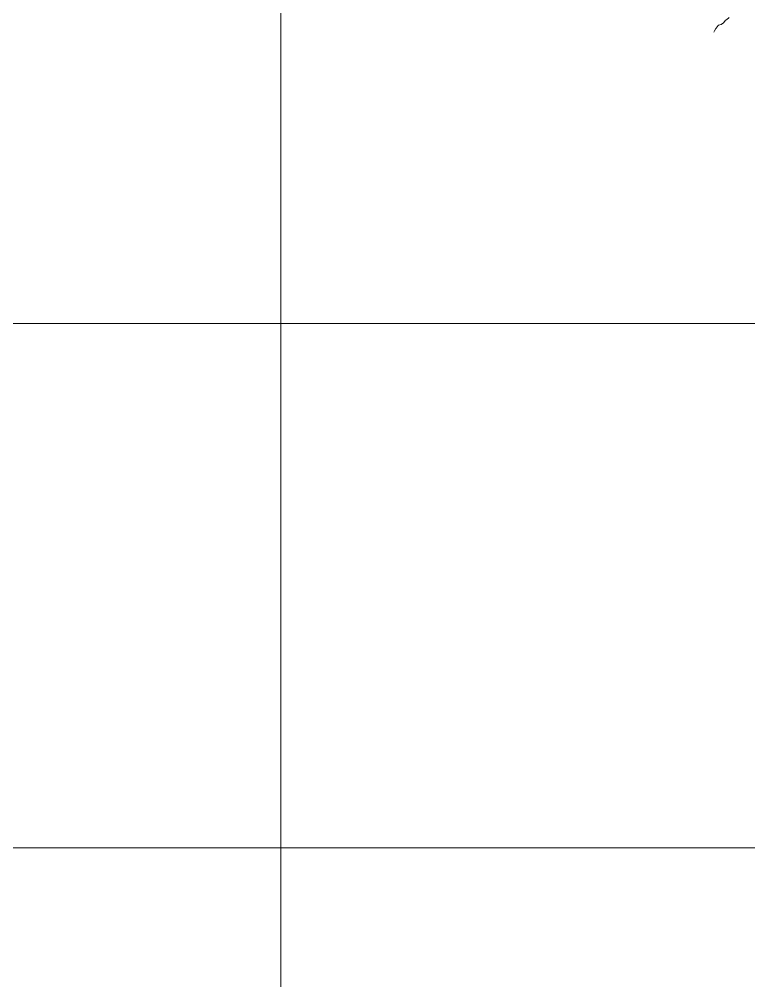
# Model space of a CAD drawing. Header units: centimetres. Extents: x 0 to 642158, y -847 to 649707.
# Drawn here: x 615717 to 615856, y 619762 to 619945.4 of the extents above; entities that cross this region are included whole.
import ezdxf

# ---------------------------------------------------------------- set-up
doc = ezdxf.new("R2010")
doc.units = ezdxf.units.CM
doc.header["$MEASUREMENT"] = 0
doc.layers.add('MEV_grille', color=254, linetype='Continuous', lineweight=9)
doc.layers.add('WAL_topographie 0.5', color=253, linetype='Continuous', lineweight=20)

# ---------------------------------------------------------------- blocks, each defined once
blk = doc.blocks.new('*U114')
at = {"layer": 'MEV_grille', "transparency": 33554687}
blk.add_lwpolyline([(-1338.46, 0), (1338.46, 0)], dxfattribs=at)
blk = doc.blocks.new('*U115')
at = {"layer": 'MEV_grille', "color": 0, "linetype": 'ByBlock', "lineweight": -2, "transparency": 16777216}
for p in [(0, -2500), (0, -2600)]:
    blk.add_blockref('*U114', p, dxfattribs=at)
blk = doc.blocks.new('*U112')
at = {"layer": 'MEV_grille', "transparency": 33554687}
blk.add_lwpolyline([(0, 1825.48), (0, -1825.48)], dxfattribs=at)
blk = doc.blocks.new('*U113')
at = {"layer": 'MEV_grille', "color": 0, "linetype": 'ByBlock', "lineweight": -2, "transparency": 16777216}
blk.add_blockref('*U112', (400, 0), dxfattribs=at)

msp = doc.modelspace()

# ---------------------------------------------------------------- linework, layer by layer
at = {"layer": 'WAL_topographie 0.5'}
msp.add_lwpolyline([(615849.35, 619943), (615849.45, 619943.25), (615849.75, 619943.71), (615849.77, 619943.75), (615850.19, 619944.25), (615850.25, 619944.29), (615850.75, 619944.44), (615851.2, 619944.75), (615851.25, 619944.81), (615851.61, 619945.25), (615851.75, 619945.36), (615852.25, 619945.75)], dxfattribs=at)

# ---------------------------------------------------------------- block references
at = {"layer": 'MEV_grille', "transparency": 33554687}
for name, p in [('*U113', (615366.81, 620593.64)), ('*U115', (616669.48, 622387.38))]:
    msp.add_blockref(name, p, dxfattribs=at)

doc.saveas('drawing.dxf')
